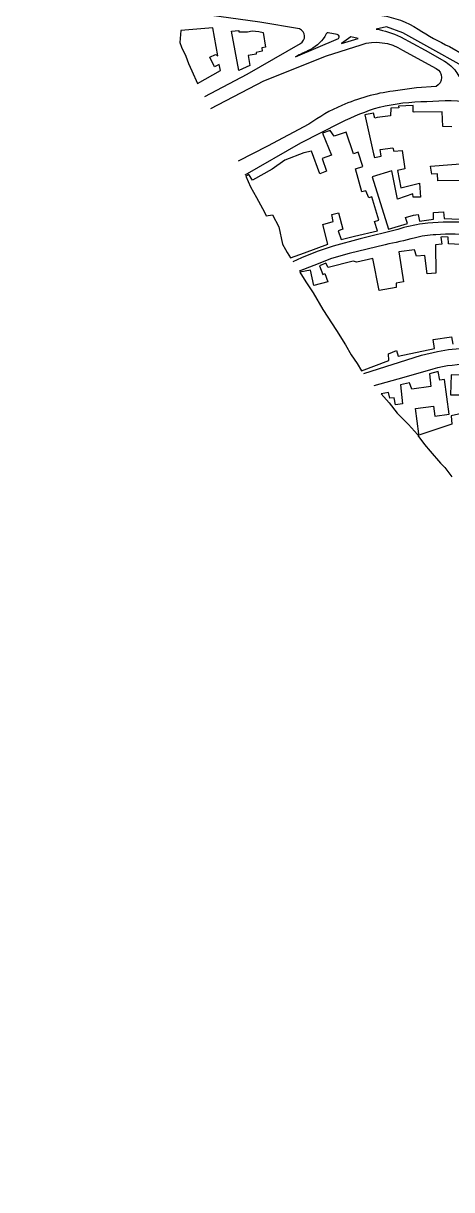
# Model space of a CAD drawing. Header units: metres. Extents: x 320405 to 332543, y 7395686 to 7410003.
# Drawn here: x 322262 to 322498, y 7401056 to 7401699 of the extents above; entities that cross this region are included whole.
import ezdxf

# ---------------------------------------------------------------- set-up
doc = ezdxf.new("R2010")
doc.units = ezdxf.units.M
doc.header["$LTSCALE"] = 10
doc.header["$MEASUREMENT"] = 0
doc.layers.add('Edificações', color=30, linetype='Continuous')
doc.layers.add('Vias Primárias', color=230, linetype='Continuous')

msp = doc.modelspace()

# ---------------------------------------------------------------- linework, layer by layer
at = {"layer": 'Edificações'}
for points in [[(322358.04, 7401666.22), (322370.62, 7401673.45), (322369.94, 7401676.72), (322367.28, 7401675.45), (322364.78, 7401680.73), (322367.83, 7401682.21), (322369.27, 7401681.37), (322366.47, 7401696.95), (322348.71, 7401695.43), (322348.32, 7401688.8), (322349.24, 7401686.17), (322351.53, 7401681.33), (322352.98, 7401677.26), (322354.79, 7401673.12)], [(322380.69, 7401673.41), (322376.73, 7401695.08), (322380.8, 7401695.5), (322380.83, 7401694.77), (322385.59, 7401694.61), (322388.08, 7401695.16), (322391.72, 7401694.95), (322394.18, 7401694.24), (322395.41, 7401686.26), (322393.37, 7401685.95), (322393.66, 7401683.99), (322390.28, 7401683.36), (322390.23, 7401682.34), (322385.88, 7401681.7), (322386.82, 7401676.12)], [(322416.95, 7401572.85), (322429.78, 7401577.67), (322427, 7401588.46), (322432.8, 7401590.13), (322432.07, 7401593.88), (322435.68, 7401594.89), (322438.11, 7401585.79), (322435.61, 7401584.96), (322437.21, 7401580.17), (322444.57, 7401581.94), (322457.24, 7401585.01), (322455.56, 7401590.1), (322457.91, 7401590.82), (322454.06, 7401603.6), (322452.43, 7401603.19), (322450.87, 7401607), (322448.67, 7401606.42), (322445.02, 7401619.07), (322449.19, 7401620.43), (322446.63, 7401628.23), (322444.08, 7401627.46), (322440, 7401639.34), (322433.27, 7401637.14), (322431.13, 7401640.33), (322426.98, 7401638.85), (322431.84, 7401626.65), (322426.66, 7401624.91), (322429.12, 7401617.79), (322425.4, 7401616.43), (322420.8, 7401628.94), (322416.53, 7401627.88), (322406.17, 7401623.91), (322399.17, 7401618.91), (322388.36, 7401612.83), (322386.32, 7401615.93), (322384.57, 7401615.03), (322387.25, 7401609.24), (322390.57, 7401603.37), (322394.96, 7401595.27), (322395.86, 7401593.15), (322399.39, 7401593.79), (322402.78, 7401587.06), (322404.76, 7401577.61), (322406.55, 7401574.7), (322407.42, 7401573.01), (322409.28, 7401570.03)], [(322479.2, 7401472.57), (322480.06, 7401472.91), (322478.23, 7401486.97), (322488.13, 7401488.29), (322488.84, 7401482.68), (322496.79, 7401483.78), (322494.23, 7401502.95), (322491.52, 7401502.54), (322490.64, 7401507.43), (322485.86, 7401506.07), (322486.57, 7401499.13), (322476.08, 7401497.54), (322474.95, 7401501.07), (322469.94, 7401500), (322471, 7401489.51), (322467.11, 7401488.98), (322466.34, 7401492.81), (322464.04, 7401492.69), (322463.34, 7401495.81), (322459.27, 7401495.05), (322463.61, 7401490.09), (322468.15, 7401484.4), (322474.27, 7401478.17)]]:
    msp.add_lwpolyline(points, close=True, dxfattribs=at)
for points in [[(322498.24, 7401642.26), (322493.26, 7401642.56), (322492.96, 7401650.51), (322477.37, 7401650.46), (322476.9, 7401650.51), (322476.9, 7401654.02), (322468.77, 7401653.68), (322469.02, 7401652.81), (322464.56, 7401652.51), (322464.44, 7401648.27), (322456.95, 7401647.36), (322455.78, 7401647.1), (322454.95, 7401649.82), (322450.15, 7401648.87), (322454.99, 7401627.39), (322455.66, 7401625.34), (322459.32, 7401626.17), (322458.73, 7401629.79), (322465.64, 7401630.7), (322466.22, 7401628.79), (322470.9, 7401629.28), (322472.3, 7401619.19), (322468.27, 7401618.16), (322470.16, 7401608.62), (322480.43, 7401611.31), (322480.92, 7401603.47), (322476.89, 7401603.53), (322476.7, 7401605.3), (322468.21, 7401602.37), (322465.09, 7401618.01), (322454.21, 7401614.72), (322463.31, 7401585.88), (322473.77, 7401589.06), (322472.61, 7401592.35), (322477.13, 7401593.57), (322479.63, 7401593.88), (322480.37, 7401590.28), (322488.19, 7401591.44), (322488.07, 7401595.04), (322493.57, 7401595.34), (322494, 7401591.8), (322506.53, 7401591.25)], [(322510.48, 7401612.72), (322490.58, 7401612.47), (322490.33, 7401616.3), (322487.18, 7401616.24), (322486.5, 7401620.68), (322512.37, 7401622.71)], [(322503.07, 7401577.48), (322496.37, 7401577.7), (322496.12, 7401581.47), (322492.98, 7401581.6), (322492.21, 7401581.47), (322492.68, 7401577.53), (322489.19, 7401577.2), (322489.41, 7401561.66), (322484.64, 7401561.18), (322483.33, 7401571.41), (322478.72, 7401571.02), (322477.67, 7401574.52), (322469, 7401573.3), (322471.65, 7401556.73), (322467.54, 7401556.06), (322467.59, 7401553.7), (322458.06, 7401552.08), (322454.62, 7401569.73), (322445.74, 7401567.71), (322443.8, 7401568.28), (322430.01, 7401564.68), (322428.71, 7401567.06), (322425.17, 7401565.62), (322427.05, 7401560.79), (322428.13, 7401561.44), (322429.79, 7401556.89), (322422.07, 7401554.87), (322420.19, 7401563.24), (322414.32, 7401562.06), (322417.74, 7401556.84), (322421.68, 7401550.68), (322427.17, 7401541.53), (322434.63, 7401530.05), (322439.65, 7401522.09), (322442.66, 7401516.6), (322446.05, 7401511.8), (322448.43, 7401507.74), (322463.56, 7401513.45), (322463.29, 7401517.17), (322467.75, 7401518.99), (322468.7, 7401515.88), (322488.66, 7401520.02), (322487.84, 7401524.95), (322497.99, 7401526.44), (322498.73, 7401522.45)], [(322507.14, 7401505.15), (322497.77, 7401505.56), (322497.41, 7401494.56), (322503.07, 7401494.49)], [(322505.16, 7401484.57), (322497.82, 7401482.84), (322498.23, 7401478.35), (322479.53, 7401472.1), (322483.07, 7401467.13), (322486.22, 7401463.33), (322491.89, 7401456.83), (322492.4, 7401456.51), (322494.29, 7401454.37), (322498.26, 7401449.29)]]:
    msp.add_lwpolyline(points, dxfattribs=at)
at = {"layer": 'Vias Primárias'}
for points in [[(322652.68, 7401370.43, 0), (322673.34, 7401369.88, -0.057444)], [(322788.54, 7401432.28, 0), (322792.97, 7401422.66)], [(322679.75, 7401299.13, 0), (322668.87, 7401297.66, -0.459304)], [(322361.94, 7401659), (322385.37, 7401671.39), (322414.76, 7401688.25, 0.624625), (322414.22, 7401696.26), (322392.32, 7401699.95), (322364.39, 7401703.84), (322354.48, 7401704.94), (322342.49, 7401704.89)], [(322459.56, 7401703.75, -0.107167), (322479.56, 7401696.19, 0.034271), (322496.97, 7401686.52), (322513.54, 7401676.99)], [(322435.06, 7401693.25), (322430.07, 7401694.17, 0.384259), (322428.98, 7401693.5, -0.150666), (322420.28, 7401684.88, 0.005129), (322412.01, 7401680.91), (322435.76, 7401691.06, 0.573612), (322435.06, 7401693.25, -5.268724)], [(322513, 7401670.21), (322502.26, 7401676.78), (322487.67, 7401685.02), (322471.13, 7401694.08), (322462.26, 7401697.47), (322456.48, 7401696.24, -0.065137), (322469.86, 7401691.9), (322483.56, 7401684.5), (322494.18, 7401678.45, -0.106525), (322500.46, 7401672.83, -0.046383), (322504.58, 7401665.89, 0.305012), (322511.14, 7401665.43, 0.104489), (322513.15, 7401667.76, 0.248875), (322513, 7401670.21, -6.872555)], [(322365.39, 7401652.39), (322394.57, 7401667.75), (322429.11, 7401681.37), (322448.14, 7401687.59, -0.225676), (322470.97, 7401684.65), (322489.59, 7401674.47, -0.598615), (322489.51, 7401664.55), (322478.65, 7401663.72), (322465.87, 7401662.01, 0.069919), (322437.51, 7401654.08, 0.054324), (322419.45, 7401643.73), (322396.54, 7401631.58), (322380.43, 7401623.41)], [(322384.19, 7401615.84), (322414.88, 7401633.44), (322437.04, 7401644.64, -0.042274), (322458.29, 7401653.21, -0.055397), (322484.35, 7401656.24, -0.06795), (322511.4, 7401655.39, -0.0184), (322534.25, 7401649.24), (322534.09, 7401649.29, 0.007299), (322560.38, 7401638.76, -0.215373), (322585.6, 7401618.79, 0.021319), (322599.7, 7401594.35, 0.026384), (322607.97, 7401581.1, 0.058942), (322624.57, 7401564.65), (322633.97, 7401556.95), (322672.56, 7401524.99), (322703.75, 7401500)], [(322504.85, 7401589.53, 0.05153), (322482.12, 7401588.79, 0.04129), (322468.4, 7401585.74), (322447.66, 7401580.52), (322432.71, 7401576.46), (322423.92, 7401573.59), (322415.39, 7401569.97), (322410.63, 7401567.86)], [(322510.86, 7401582.4, 0.038757), (322489.33, 7401582.79, 0.047275), (322477.53, 7401580.95, -0.01188), (322461.42, 7401577.27), (322441.66, 7401572.34), (322431.9, 7401569.7), (322422.17, 7401565.88), (322413.99, 7401562.6)], [(322449.63, 7401506.24), (322481.4, 7401516.29), (322490.23, 7401518.31, -0.060849), (322506.83, 7401520.04, -0.050417)], [(322455.34, 7401499.55), (322471.84, 7401504.32), (322487.93, 7401508.87, -0.082215), (322509.19, 7401511.25, -0.041953)]]:
    msp.add_lwpolyline(points, format="xyb", dxfattribs=at)
msp.add_lwpolyline([(322442.5, 7401691.87), (322437.3, 7401688.26), (322446.64, 7401690.99), (322442.5, 7401691.87)], dxfattribs=at)

doc.saveas('drawing.dxf')
